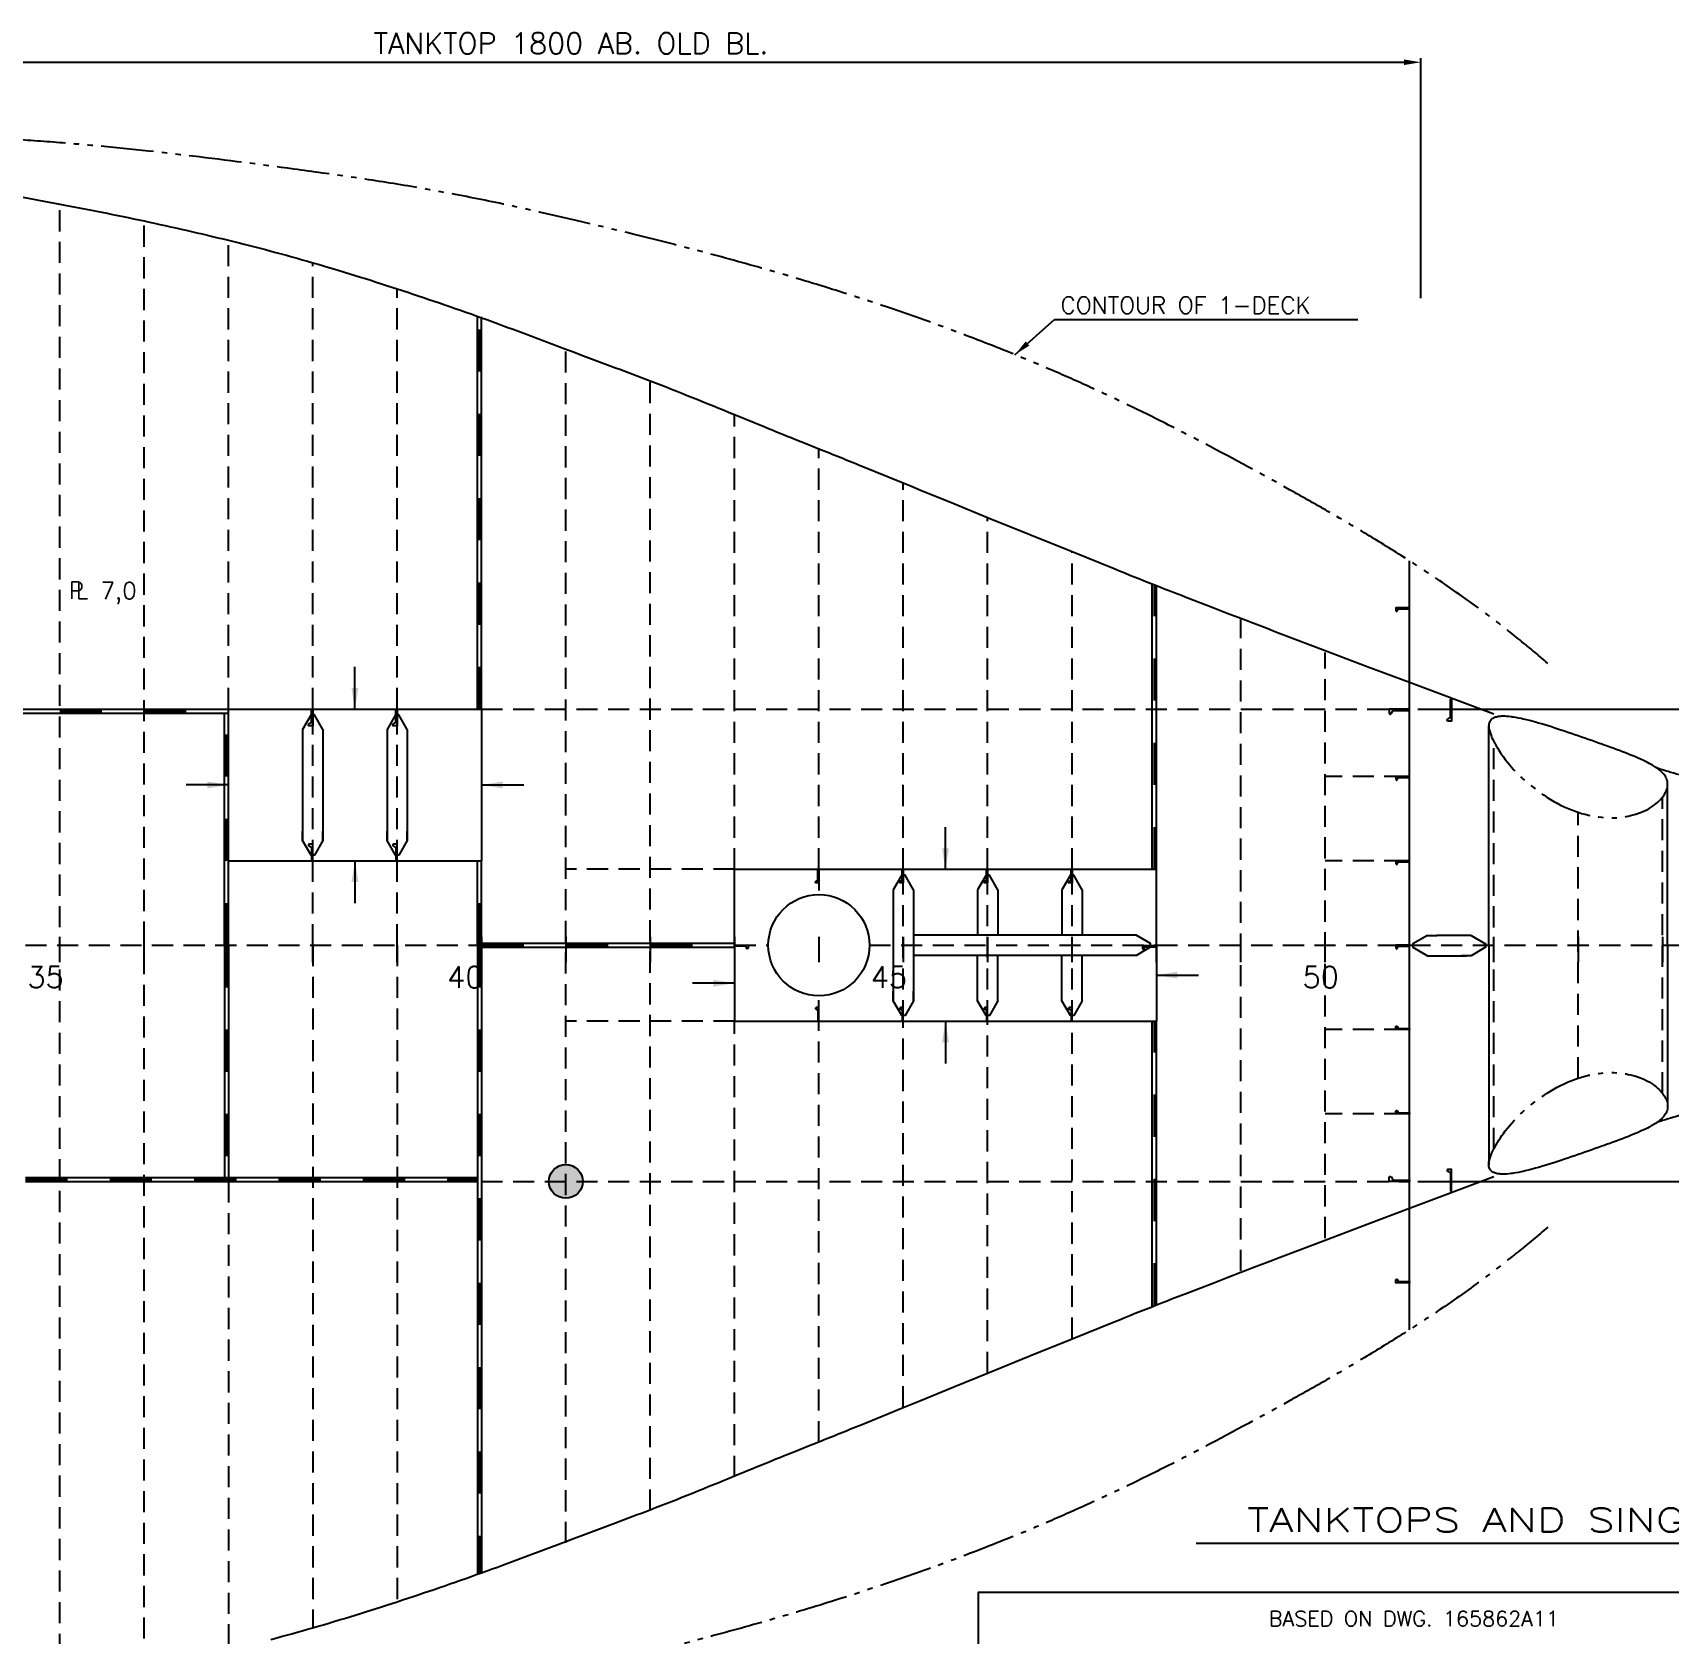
# Model space of a CAD drawing. Extents: x -86245 to 167090, y -69122 to 58950.
# Drawn here: x 25026 to 34726, y 4944 to 14437 of the extents above; entities that cross this region are included whole.
import ezdxf
from ezdxf.enums import TextEntityAlignment as Align

# ---------------------------------------------------------------- set-up
doc = ezdxf.new("R2010")
doc.units = 0
doc.header["$LTSCALE"] = 250
for name, pattern in [('DASHED', [0.75, 0.5, -0.25]), ('JERNB', [2, 1, -1]), ('PHANTOM', [2.1, 1.25, -0.2, 0.125, -0.2, 0.125, -0.2])]:
    doc.linetypes.add(name, pattern=pattern)
doc.layers.get('0').update_dxf_attribs({"linetype": 'CONTINUOUS'})
doc.layers.get('DEFPOINTS').update_dxf_attribs({"linetype": 'CONTINUOUS'})
for name, color, linetype in [('S0CO1', 1, 'CONTINUOUS'), ('S0CO2', 2, 'CONTINUOUS'), ('S0CO5', 4, 'CONTINUOUS'), ('S0DA1', 1, 'DASHED'), ('S0DA2', 2, 'DASHED'), ('S0DA3', 3, 'DASHED'), ('S0PH1', 1, 'PHANTOM'), ('S0TX2', 2, 'CONTINUOUS')]:
    doc.layers.add(name, color=color, linetype=linetype)
doc.styles.add('ROMANS', font='romans.shx', dxfattribs={"height": 125})
doc.styles.add('Romans500', font='romans.shx', dxfattribs={"width": 0.8, "height": 500})
doc.dimstyles.get("Standard").update_dxf_attribs({"dimscale": 50, "dimtxt": 125, "dimasz": 2, "dimexe": 0.5, "dimexo": 1, "dimgap": 1, "dimtad": 1, "dimdsep": 46, "dimtxsty": 'ROMANS', "dimcen": 1.5, "dimclrd": 1, "dimclre": 1, "dimclrt": 2, "dimazin": 2, "dimtfac": 1, "dimtmove": 2, "dimatfit": 3, "dimfxl": 1, "dimtvp": 100, "dimtolj": 1, "dimarcsym": 0})

# ---------------------------------------------------------------- blocks, each defined once
blk = doc.blocks.new('A$C04B35251')
at = {"layer": 'S0TX2', "color": 2, "linetype": 'Continuous'}
for p, q in [((22500, -100), (22500, 50)), ((23000, -100), (23000, 50)), ((23500, -100), (23500, 50)), ((24000, -100), (24000, 50)), ((24500, -100), (24500, 50)), ((25000, -100), (25000, 50)), ((25500, -100), (25500, 50)), ((26000, -100), (26000, 50)), ((26500, -100), (26500, 50)), ((27000, -100), (27000, 50)), ((27500, -100), (27500, 50)), ((28000, -100), (28000, 50)), ((28500, -100), (28500, 50)), ((29000, -100), (29000, 50)), ((29500, -100), (29500, 50)), ((30000, -100), (30000, 50)), ((30500, -100), (30500, 50)), ((31000, -100), (31000, 50)), ((31500, -100), (31500, 50)), ((32000, -100), (32000, 50))]:
    blk.add_line(p, q, dxfattribs=at)
at = {"layer": 'S0CO1', "color": 2, "linetype": 'ByBlock', "style": 'ROMANS'}
for s, p in [('35', (22307.8, -251.6)), ('40', (24795.8, -251.6)), ('45', (27306.4, -251.6)), ('50', (29865.6, -251.6))]:
    blk.add_text(s, height=125, dxfattribs=at).set_placement(p)
blk = doc.blocks.new('PILL-O')
at = {"layer": 'S0TX2'}
h = blk.add_hatch(color=256, dxfattribs=at)
h.paths.add_polyline_path([(0.7, -0.7), (0, -1.5), (0, -100, 0.198881), (70.7, -70.7)])
h.paths.add_polyline_path([(0, -1.5), (-70, -71.4, 0.196266), (0, -100)])
h.paths.add_polyline_path([(0, -1.5), (0, 0), (-70.7, 70.7, 0.198912), (-100, 0, 0.201592), (-70, -71.4)])
h.paths.add_polyline_path([(0, 100, 0.198881), (-70.7, 70.7), (0, 0)])
h.paths.add_polyline_path([(71.4, 70, 0.201624), (0, 100), (0, 0), (0.7, -0.7)])
h.paths.add_polyline_path([(71.4, 70), (0.7, -0.7), (70.7, -70.7, 0.198912), (100, 0, 0.196235)])
at = {"layer": 'S0CO2'}
blk.add_circle((0, 0), 100, dxfattribs=at)
blk = doc.blocks.new('HP80x7')
at = {"color": 0, "linetype": 'ByBlock'}
blk.add_lwpolyline([(16.9, -80, 0.773344), (19, -72.5), (8, -66.2, -0.267949), (6, -62.7), (6, 0), (0, 0), (0, -80), (17.1, -80)], format="xyb", dxfattribs=at)
blk = doc.blocks.new('HP100x7')
at = {"color": 0}
blk.add_lwpolyline([(0, 0), (0, -100), (20.5, -100, 0.767327), (23.5, -88.8), (9.5, -79.3, -0.267949), (7, -74.9), (7, 0)], format="xyb", close=True, dxfattribs=at)
blk = doc.blocks.new('snip')
at = {"color": 0, "linetype": 'ByBlock'}
for p, q in [((-75, -151), (-75, -221)), ((75, -151), (75, -221))]:
    blk.add_line(p, q, dxfattribs=at)
blk.add_lwpolyline([(75, -151), (13, -43), (-12, -43), (-75, -151)], dxfattribs=at)
blk = doc.blocks.new('HP120x8')
at = {"color": 0}
blk.add_lwpolyline([(0, 0), (0, -120), (24, -120, 0.767327), (27, -108.8), (10.5, -99.3, -0.267949), (8, -94.9), (8, 0)], format="xyb", close=True, dxfattribs=at)
blk = doc.blocks.new('PLDIM2')
at = {"layer": 'S0TX2', "style": 'ROMANS'}
for s, p in [('P', (-19.2, 0.3)), ('L', (22.8, 0.3))]:
    blk.add_text(s, height=100, dxfattribs=at).set_placement(p)
blk.add_attdef('XX.X', (168.5, -1.5), '', height=100, dxfattribs=at)
blk = doc.blocks.new('PILC')
at = {"color": 1, "linetype": 'ByBlock'}
blk.add_line((0, 0), (-250, 0), dxfattribs=at)
blk.add_solid([(-125, 20.8), (-125, -20.8), (0, 0)], dxfattribs=at)
blk = doc.blocks.new('*D192')
at = {"layer": 'DEFPOINTS', "color": 0, "transparency": 16777216}
for p in [(3568, 5233.4), (-6507, 4439), (3568, 3785.5)]:
    blk.add_point(p, dxfattribs=at)
at = {"layer": 'S0TX2', "color": 1, "lineweight": -2, "transparency": 16777216}
for p, q in [((-6507, 4489), (-6507, 5258.4)), ((3568, 3835.5), (3568, 5258.4)), ((-6407, 5233.4), (3468, 5233.4))]:
    blk.add_line(p, q, dxfattribs=at)
at = {"layer": 'S0TX2', "color": 1, "transparency": 16777216}
for points in [[(-6407, 5250.1), (-6407, 5216.8), (-6507, 5233.4)], [(3468, 5250.1), (3468, 5216.8), (3568, 5233.4)]]:
    blk.add_solid(points, dxfattribs=at)
at = {"layer": 'S0TX2', "color": 2, "transparency": 16777216, "insert": (-1469.5, 5345.9), "char_height": 125, "attachment_point": 5, "style": 'ROMANS'}
blk.add_mtext('\\A1;TANKTOP 1800 AB. OLD BL.', dxfattribs=at)
blk = doc.blocks.new('*D196')
at = {"layer": 'DEFPOINTS', "color": 0, "linetype": 'ByBlock', "transparency": 16777216}
for p in [(7199.9, 0), (7656.7, 0), (3500, -1400)]:
    blk.add_point(p, dxfattribs=at)
at = {"layer": 'S0CO1', "color": 1, "linetype": 'ByBlock', "lineweight": -2, "transparency": 16777216}
for p, q in [((7249.9, 0), (7681.7, 0)), ((7656.7, -1300), (7656.7, -100)), ((3550, -1400), (7681.7, -1400))]:
    blk.add_line(p, q, dxfattribs=at)
at = {"layer": 'S0CO1', "color": 1, "linetype": 'ByBlock', "transparency": 16777216}
for points in [[(7640, -100), (7673.3, -100), (7656.7, 0)], [(7640, -1300), (7673.3, -1300), (7656.7, -1400)]]:
    blk.add_solid(points, dxfattribs=at)
at = {"layer": 'S0CO1', "color": 2, "linetype": 'ByBlock', "transparency": 16777216, "insert": (7544.2, -700), "char_height": 125, "attachment_point": 5, "rotation": 90, "style": 'ROMANS'}
blk.add_mtext('\\A1;1400', dxfattribs=at)
blk = doc.blocks.new('*D197')
at = {"layer": 'DEFPOINTS', "color": 0, "linetype": 'ByBlock', "transparency": 16777216}
for p in [(3500, 1400), (7199.9, 0), (7656.7, 0)]:
    blk.add_point(p, dxfattribs=at)
at = {"layer": 'S0CO1', "color": 1, "linetype": 'ByBlock', "lineweight": -2, "transparency": 16777216}
for p, q in [((3550, 1400), (7681.7, 1400)), ((7656.7, 1300), (7656.7, 100)), ((7249.9, 0), (7681.7, 0))]:
    blk.add_line(p, q, dxfattribs=at)
at = {"layer": 'S0CO1', "color": 1, "linetype": 'ByBlock', "transparency": 16777216}
for points in [[(7640, 1300), (7673.3, 1300), (7656.7, 1400)], [(7640, 100), (7673.3, 100), (7656.7, 0)]]:
    blk.add_solid(points, dxfattribs=at)
at = {"layer": 'S0CO1', "color": 2, "linetype": 'ByBlock', "transparency": 16777216, "insert": (7544.2, 700), "char_height": 125, "attachment_point": 5, "rotation": 90, "style": 'ROMANS'}
blk.add_mtext('\\A1;1400', dxfattribs=at)
blk = doc.blocks.new('A$C33D50814')
at = {"layer": 'S0CO1', "color": 8}
for p, q in [((-2024, 1400), (-2024, 3723.818)), ((-2000, 1400), (-2000, 3723.818)), ((1976, 450), (1976, 2140.058)), ((2000, 450), (2000, 2130.43)), ((-6000, 1400), (-3500, 1400)), ((-6000, 1376), (-3500, 1376)), ((-3524, 0), (-3524, 1376)), ((-3500, 0), (-3500, 1376)), ((3970, 0), (3970, 1301.158)), ((-3060, 1223.442), (-3060, 620.733)), ((-2940, 1223.442), (-2940, 620.733)), ((-2560, 1223.442), (-2560, 620.733)), ((-2440, 1223.442), (-2440, 620.733)), ((5030, 0), (5030, 954.35)), ((-2024, 0), (-2024, 500)), ((-2000, 0), (-2000, 500)), ((440, 273.442), (440, -329.267)), ((560, 273.442), (560, -329.267)), ((940, 273.442), (940, 60)), ((1060, 273.442), (1060, 60)), ((1440, 273.442), (1440, 60)), ((1560, 273.442), (1560, 60)), ((-3524, 0), (-3524, -1376)), ((-3500, 0), (-3500, -1376)), ((-2024, 0), (-2024, -3732.178)), ((-2000, 12), (-500, 12)), ((-2000, 0), (-2000, -3723.818)), ((1823.442, 60), (560, 60)), ((3809.344, 58.145), (3662.11, 58.145)), ((3970, 0), (3970, -1301.158)), ((5030, 0), (5030, -954.35)), ((-2000, -12), (-500, -12)), ((1823.442, -60), (560, -60)), ((940, -273.442), (940, -60)), ((1060, -273.442), (1060, -60)), ((1440, -273.442), (1440, -60)), ((1560, -273.442), (1560, -60)), ((3662.11, -61.855), (3837.257, -61.855)), ((1976, -2140.058), (1976, -450)), ((2000, -2130.43), (2000, -450)), ((-4703.024, -1376), (-2024, -1376)), ((-4703.024, -1400), (-2024, -1400))]:
    blk.add_line(p, q, dxfattribs=at)
at = {"layer": 'S0CO1', "color": 8, "linetype": 'JERNB'}
for p, q in [((-2012, 1400), (-2012, 3723.818)), ((1988, 450), (1988, 2135.243)), ((-6000, 1388), (-3500, 1388)), ((-3512, 0), (-3512, 1376)), ((-2012, 0), (-2012, 500)), ((-3512, 0), (-3512, -1376)), ((-2012, 0), (-2012, -3728.002)), ((-2000, 0), (-500, 0)), ((1988, -2135.243), (1988, -450)), ((-4703.024, -1388), (-2024, -1388))]:
    blk.add_line(p, q, dxfattribs=at)
at = {"layer": 'S0CO2', "color": 8}
for points in [[(3750, 1456.25), (3750, 1328.878), (3729.5, 1328.878, -0.76732699), (3726.5, 1340.074), (3740.5, 1349.6, 0.26794919), (3743, 1353.93), (3743, 1456.25)], [(3750, -1456.25), (3750, -1328.878), (3729.5, -1328.878, 0.76732699), (3726.5, -1340.074), (3740.5, -1349.6, -0.26794919), (3743, -1353.93), (3743, -1456.25)]]:
    blk.add_lwpolyline(points, format="xyb", close=True, dxfattribs=at)
at = {"layer": 'S0CO2', "color": 8, "flags": 128}
for points in [[(5030.018, 953.971), (5029.611, 962.646), (5028.426, 970.867), (5026.455, 978.935), (5023.82, 986.524), (5020.48, 993.855), (5018.809, 996.958), (5017.029, 1000), (5013.291, 1005.767), (5009.104, 1011.469), (5004.742, 1016.786), (5000, 1022.018), (4995.494, 1026.552), (4990.816, 1030.913), (4985.248, 1035.762), (4979.352, 1040.545), (4973.48, 1045.022), (4967.332, 1049.476), (4957.268, 1056.337), (4946.512, 1063.161), (4940.078, 1067.006), (4933.457, 1070.785), (4921.283, 1077.426), (4909.861, 1083.396), (4897.994, 1089.338), (4884.1, 1096.026), (4869.625, 1102.746), (4854.805, 1109.37), (4839.527, 1115.932), (4823.463, 1122.624), (4806.912, 1129.377), (4793.564, 1134.72), (4780, 1140.056), (4762.311, 1146.906), (4744.225, 1153.812), (4725.77, 1160.759), (4706.975, 1167.729), (4687.867, 1174.709), (4668.475, 1181.684), (4654.52, 1186.635), (4640.502, 1191.551), (4620.547, 1198.5), (4600.408, 1205.504), (4580.119, 1212.551), (4559.709, 1219.621), (4539.209, 1226.715), (4519.58, 1233.492), (4500, 1240.246), (4479.416, 1247.32), (4458.859, 1254.354), (4438.367, 1261.333), (4417.967, 1268.249), (4397.689, 1275.093), (4379.15, 1281.323), (4360.84, 1287.451), (4341.08, 1293.948), (4321.561, 1300.166), (4302.311, 1306.106), (4283.359, 1311.769), (4264.734, 1317.156), (4246.465, 1322.271), (4233.096, 1325.908), (4220, 1329.384), (4202.732, 1333.795), (4185.914, 1337.869), (4173.488, 1340.739), (4161.393, 1343.419), (4145.811, 1346.616), (4130.764, 1349.357), (4116.379, 1351.663), (4109.1, 1352.714), (4102.006, 1353.663), (4088.711, 1355.176), (4078.043, 1356.104), (4067.398, 1356.778), (4055.832, 1357.059), (4044.936, 1356.748), (4038.662, 1356.314), (4032.668, 1355.725), (4026.715, 1354.943), (4020.818, 1353.948), (4014.947, 1352.672), (4009.184, 1351.07), (4004.539, 1349.499), (4000, 1347.658), (3994.268, 1344.77), (3988.867, 1341.35), (3984.123, 1337.519), (3981.727, 1335.146), (3979.52, 1332.615), (3976.125, 1327.797), (3973.414, 1322.563), (3971.479, 1317.161), (3970.369, 1312.186), (3969.984, 1300.67)], [(5030.018, -953.971), (5029.611, -962.646), (5028.426, -970.867), (5026.455, -978.935), (5023.82, -986.524), (5020.48, -993.855), (5018.809, -996.958), (5017.029, -1000), (5013.291, -1005.767), (5009.104, -1011.469), (5004.742, -1016.786), (5000, -1022.018), (4995.494, -1026.552), (4990.816, -1030.913), (4985.248, -1035.762), (4979.352, -1040.545), (4973.48, -1045.022), (4967.332, -1049.476), (4957.268, -1056.337), (4946.512, -1063.161), (4940.078, -1067.006), (4933.457, -1070.785), (4921.283, -1077.426), (4909.861, -1083.396), (4897.994, -1089.338), (4884.1, -1096.026), (4869.625, -1102.746), (4854.805, -1109.37), (4839.527, -1115.932), (4823.463, -1122.624), (4806.912, -1129.377), (4793.564, -1134.72), (4780, -1140.056), (4762.311, -1146.906), (4744.225, -1153.812), (4725.77, -1160.759), (4706.975, -1167.729), (4687.867, -1174.709), (4668.475, -1181.684), (4654.52, -1186.635), (4640.502, -1191.551), (4620.547, -1198.5), (4600.408, -1205.504), (4580.119, -1212.551), (4559.709, -1219.621), (4539.209, -1226.715), (4519.58, -1233.492), (4500, -1240.246), (4479.416, -1247.32), (4458.859, -1254.354), (4438.367, -1261.333), (4417.967, -1268.249), (4397.689, -1275.093), (4379.15, -1281.323), (4360.84, -1287.451), (4341.08, -1293.948), (4321.561, -1300.166), (4302.311, -1306.106), (4283.359, -1311.769), (4264.734, -1317.156), (4246.465, -1322.271), (4233.096, -1325.908), (4220, -1329.384), (4202.732, -1333.795), (4185.914, -1337.869), (4173.488, -1340.739), (4161.393, -1343.419), (4145.811, -1346.616), (4130.764, -1349.357), (4116.379, -1351.663), (4109.1, -1352.714), (4102.006, -1353.663), (4088.711, -1355.176), (4078.043, -1356.104), (4067.398, -1356.778), (4055.832, -1357.059), (4044.936, -1356.748), (4038.662, -1356.314), (4032.668, -1355.725), (4026.715, -1354.943), (4020.818, -1353.948), (4014.947, -1352.672), (4009.184, -1351.07), (4004.539, -1349.499), (4000, -1347.658), (3994.268, -1344.77), (3988.867, -1341.35), (3984.123, -1337.519), (3981.727, -1335.146), (3979.52, -1332.615), (3976.125, -1327.797), (3973.414, -1322.563), (3971.479, -1317.161), (3970.369, -1312.186), (3969.984, -1300.67)]]:
    blk.add_lwpolyline(points, dxfattribs=at)
at = {"layer": 'S0CO5', "color": 8}
for p, q in [((3500, -2278.703), (3500, 2278.703)), ((-3500, 1400), (-2000, 1400)), ((-3500, 500), (-3500, 1400)), ((-2000, 1400), (-2000, 500)), ((-3500, 500), (-2000, 500)), ((-500, 0), (-500, 450)), ((-500, 450), (2000, 450)), ((2000, 0), (2000, 450)), ((-500, 0), (-500, -450)), ((2000, 0), (2000, -450)), ((-500, -450), (2000, -450))]:
    blk.add_line(p, q, dxfattribs=at)
at = {"layer": 'S0CO5', "color": 8, "flags": 128}
for points in [[(-4749.691, 4439.042, -0.002877), (-4500, 4393.209, -0.00266), (-4249.707, 4344.408, -0.003099), (-4000, 4292.704, -0.00342), (-3749.568, 4237.443, -0.004164), (-3500, 4178.395, -0.004594), (-3249.332, 4114.425, -0.005414), (-3000, 4045.451, -0.005252), (-2749.32, 3970.315, -0.00354), (-2500, 3890.78, -0.003347), (-2249.357, 3807.003, -0.004155), (-2000, 3719.475, -0.003507), (-1749.682, 3627.262), (-1500, 3533.341), (-1455.586, 3516.658), (-1411.145, 3500), (-1205.383, 3423.254, -0.002934), (-1000, 3345.497, -0.003958), (-749.484, 3246.683, -0.001179), (-500, 3145.296), (-321.615, 3072.338, 0.001691), (-142.977, 3000), (-71.494, 2971.433), (0, 2942.894, -0.001725), (250.164, 2841.807), (500, 2739.912), (548.928, 2719.961), (597.855, 2700), (798.906, 2617.68), (1000, 2535.469), (1249.955, 2434.282), (1500, 2333.316), (1749.764, 2232.056, 0.002549), (2000, 2131.975, 0.00173), (2169.928, 2065.714), (2340.066, 2000), (2420.025, 1969.095), (2500, 1938.222, 0.001117), (2749.871, 1842.594), (3000, 1747.644), (3249.949, 1652.921), (3500, 1558.429), (4000.936, 1370.729)], [(7199.926, 0), (7199.926, 50, 0.090885), (7000, 317.598, 0.040936), (6872.084, 418.119, 0.028417), (6731.506, 500, 0.017782), (6617.146, 553.149, 0.010105), (6500, 599.84, 0.015065), (6251.678, 684.598, 0.006036), (6000, 758.802, 0.002827), (5750.098, 827.694, -0.001385), (5500, 895.871, -0.001835), (5316.471, 947.181, -0.002307), (5133.365, 1000, -0.00167), (5000, 1039.625, -0.00038838), (4967.333, 1049.475, -0.00038838)], [(7199.926, 0), (7199.926, -50, -0.090885), (7000, -317.598, -0.040936), (6872.084, -418.119, -0.028417), (6731.506, -500, -0.017782), (6617.146, -553.149, -0.010105), (6500, -599.84, -0.015065), (6251.678, -684.598, -0.006036), (6000, -758.802, -0.002827), (5750.098, -827.694, 0.001385), (5500, -895.871, 0.001835), (5316.471, -947.181, 0.002307), (5133.365, -1000, 0.00167), (5000, -1039.625, 0.00038838), (4967.333, -1049.475, 0.00038838)], [(-3249.332, -4114.425, 0.005414), (-3000, -4045.451, 0.005252), (-2749.32, -3970.315, 0.00354), (-2500, -3890.78, 0.003347), (-2249.357, -3807.003, 0.004155), (-2000, -3719.475, 0.003507), (-1749.682, -3627.262), (-1500, -3533.341), (-1455.586, -3516.658), (-1411.145, -3500), (-1205.383, -3423.254, 0.002934), (-1000, -3345.497, 0.003958), (-749.484, -3246.683, 0.001179), (-500, -3145.296), (-321.615, -3072.338, -0.001691), (-142.977, -3000), (-71.494, -2971.433), (0, -2942.894, 0.001725), (250.164, -2841.807), (500, -2739.912), (548.928, -2719.961), (597.855, -2700), (798.906, -2617.68), (1000, -2535.469), (1249.955, -2434.282), (1500, -2333.316), (1749.764, -2232.056, -0.002549), (2000, -2131.975, -0.00173), (2169.928, -2065.714), (2340.066, -2000), (2420.025, -1969.095), (2500, -1938.222, -0.001117), (2749.871, -1842.594), (3000, -1747.644), (3249.949, -1652.921), (3500, -1558.429), (4000.936, -1370.729)]]:
    blk.add_lwpolyline(points, format="xyb", dxfattribs=at)
at = {"layer": 'S0CO5', "color": 8}
blk.add_circle((0, 0), 300, dxfattribs=at)
at = {"layer": 'S0DA1', "color": 8}
for p, q in [((3476, 1000), (3000, 1000)), ((3476, 500), (3000, 500)), ((3476, -500), (3000, -500)), ((3476, -1000), (3000, -1000))]:
    blk.add_line(p, q, dxfattribs=at)
at = {"layer": 'S0DA2', "color": 8}
for p, q in [((-4500, -4393.805), (-4500, 4393.805)), ((-4000, -4297.454), (-4000, 4297.454)), ((-3500, 1400), (-3500, 4180.825)), ((-3000, 1400), (-3000, 4044.61)), ((-2500, 1400), (-2500, 3891.355)), ((-1500, -3542.965), (-1500, 3542.965)), ((-1000, -3350.561), (-1000, 3350.561)), ((-500, 450), (-500, 3150.584)), ((0, 450), (0, 2945.501)), ((500, 450), (500, 2739.305)), ((1000, 450), (1000, 2534.513)), ((1500, 450), (1500, 2331.671)), ((2500, -1930.688), (2500, 1930.688)), ((3000, -1735.423), (3000, 1735.423)), ((-3000, 500), (-3000, 1400)), ((-2500, 500), (-2500, 1400)), ((4000, -1206.877), (4000, 1206.877)), ((5000, -878.065), (5000, 878.065)), ((4500, -788.143), (4500, 788.143)), ((-3000, 0), (-3000, 500)), ((-2500, 0), (-2500, 500)), ((0, 450), (0, 300)), ((500, -450), (500, 450)), ((1000, -450), (1000, 450)), ((1500, -450), (1500, 450)), ((-3000, 0), (-3000, -4044.61)), ((-2500, 0), (-2500, -3891.355)), ((-500, 0), (-300, 0)), ((0, -450), (0, -300)), ((-500, -3150.584), (-500, -450)), ((0, -2945.501), (0, -450)), ((500, -2739.305), (500, -450)), ((1000, -2534.513), (1000, -450)), ((1500, -2331.671), (1500, -450)), ((-3500, -1400), (-3500, -4180.825))]:
    blk.add_line(p, q, dxfattribs=at)
at = {"layer": 'S0DA3', "color": 8}
for p, q in [((-2000, 1400), (3500, 1400)), ((-500, 450), (-1500, 450)), ((300, 0), (2000, 0)), ((2000, 0), (3500, 0)), ((3500, 0), (6400, 0)), ((-4703.024, 0), (-2000, 0)), ((-500, -450), (-1500, -450)), ((-2000, -1400), (3500, -1400))]:
    blk.add_line(p, q, dxfattribs=at)
at = {"layer": 'S0PH1', "color": 8, "flags": 128}
for points in [[(4319.914, 1670.555, 0.01728236), (3960, 1960.411, 0.018682), (3509.1, 2272.894, 0.01108), (3040.406, 2558, 0.002294), (2915.461, 2629.496, 0.00167), (2789.949, 2700), (2733.014, 2731.625), (2676, 2763.106, 0.006599), (2154.914, 3041.134, 0.011709), (1624, 3299.899, 0.005479), (1393.941, 3402.411, 0.005153), (1161.729, 3500, 0.01486), (440.988, 3769.517, 0.011968), (-293.164, 4000, 0.005337), (-672.184, 4104.729, 0.003498), (-1053, 4202.751, 0.006889), (-1741.719, 4364.849, 0.012589), (-2436.229, 4500, 0.00591), (-2773.502, 4552.771, 0.002299), (-3111.598, 4600, 0.003441), (-3710.918, 4676.705, 0.007398), (-4311.762, 4740.396, 0.009377), (-4914.361, 4783.896, 0.013328), (-5518.318, 4800)], [(4319.914, -1670.555, -0.01728236), (3960, -1960.411, -0.018682), (3509.1, -2272.894, -0.01108), (3040.406, -2558, -0.002294), (2915.461, -2629.496, -0.00167), (2789.949, -2700), (2733.014, -2731.625), (2676, -2763.106, -0.006599), (2154.914, -3041.134, -0.011709), (1624, -3299.899, -0.005479), (1393.941, -3402.411, -0.005153), (1161.729, -3500, -0.01486), (440.988, -3769.517, -0.011968), (-293.164, -4000, -0.005337), (-672.184, -4104.729, -0.003498), (-1053, -4202.751, -0.006889), (-1741.719, -4364.849, -0.012589), (-2436.229, -4500, -0.00591), (-2773.502, -4552.771, -0.002299), (-3111.598, -4600, -0.003441), (-3710.918, -4676.705, -0.007398), (-4311.762, -4740.396, -0.009377), (-4914.361, -4783.896, -0.013328), (-5518.318, -4800)]]:
    blk.add_lwpolyline(points, format="xyb", dxfattribs=at)
for points in [[(3970, 1301.158), (3970.398, 1293.665), (3971.178, 1286.591), (3972.363, 1279.479), (3973.768, 1273.082), (3975.486, 1266.683), (3977.371, 1260.548), (3979.52, 1254.145), (3983.797, 1242.623), (3986.289, 1236.452), (3988.975, 1230.171), (3994.191, 1218.728), (4000, 1206.877), (4002.586, 1201.857), (4005.227, 1196.865), (4012.977, 1182.828), (4020.9, 1169.327), (4029.422, 1155.646), (4039.244, 1140.695), (4047.611, 1128.487), (4056.379, 1116.173), (4067.979, 1100.552), (4080.23, 1084.797), (4092.068, 1070.242), (4104.377, 1055.75), (4118.375, 1040.048), (4132.949, 1024.551), (4145.191, 1012.155), (4157.734, 1000), (4165.711, 992.538), (4173.783, 985.184), (4190.162, 970.74), (4207.1, 956.394), (4224.477, 942.266), (4242.271, 928.387), (4260.455, 914.794), (4279, 901.515), (4297.879, 888.577), (4316.865, 876.132), (4336.045, 864.113), (4355.746, 852.439), (4375.664, 841.409), (4395.77, 831.024), (4416.033, 821.286), (4436.424, 812.196), (4456.91, 803.752), (4477.461, 795.951), (4488.756, 791.942), (4500, 788.143), (4520.588, 781.722), (4541.143, 776.023), (4561.637, 771.03), (4582.037, 766.728), (4602.312, 763.099), (4622.436, 760.125), (4637.996, 758.248), (4653.533, 756.74), (4673.121, 755.453), (4692.447, 754.938), (4711.484, 755.161), (4730.199, 756.088), (4748.57, 757.684), (4766.564, 759.913), (4784.156, 762.737), (4797.057, 765.219), (4809.838, 768.028), (4826.307, 772.21), (4842.281, 776.92), (4857.742, 782.113), (4868.684, 786.178), (4879.471, 790.512), (4893.557, 796.763), (4907.047, 803.481), (4919.924, 810.606), (4931.951, 817.936), (4937.881, 821.806), (4943.621, 825.721), (4954.551, 833.707), (4962.76, 840.216), (4970.707, 846.975), (4979.814, 855.441), (4987.502, 863.356), (4994.773, 871.598), (4997.42, 874.806), (5000, 878.065), (5005.869, 886.066), (5011.283, 894.333), (5016.197, 902.954), (5018.441, 907.423), (5020.48, 911.862), (5022.658, 917.155), (5024.592, 922.519), (5026.266, 927.993), (5027.637, 933.528), (5029.18, 942.435), (5029.766, 948.393), (5030, 954.35)], [(3970, -1301.158), (3970.398, -1293.665), (3971.178, -1286.591), (3972.363, -1279.479), (3973.768, -1273.082), (3975.486, -1266.683), (3977.371, -1260.548), (3979.52, -1254.145), (3983.797, -1242.623), (3986.289, -1236.452), (3988.975, -1230.171), (3994.191, -1218.728), (4000, -1206.877), (4002.586, -1201.857), (4005.227, -1196.865), (4012.977, -1182.828), (4020.9, -1169.327), (4029.422, -1155.646), (4039.244, -1140.695), (4047.611, -1128.487), (4056.379, -1116.173), (4067.979, -1100.552), (4080.23, -1084.797), (4092.068, -1070.242), (4104.377, -1055.75), (4118.375, -1040.048), (4132.949, -1024.551), (4145.191, -1012.155), (4157.734, -1000), (4165.711, -992.538), (4173.783, -985.184), (4190.162, -970.74), (4207.1, -956.394), (4224.477, -942.266), (4242.271, -928.387), (4260.455, -914.794), (4279, -901.515), (4297.879, -888.577), (4316.865, -876.132), (4336.045, -864.113), (4355.746, -852.439), (4375.664, -841.409), (4395.77, -831.024), (4416.033, -821.286), (4436.424, -812.196), (4456.91, -803.752), (4477.461, -795.951), (4488.756, -791.942), (4500, -788.143), (4520.588, -781.722), (4541.143, -776.023), (4561.637, -771.03), (4582.037, -766.728), (4602.312, -763.099), (4622.436, -760.125), (4637.996, -758.248), (4653.533, -756.74), (4673.121, -755.453), (4692.447, -754.938), (4711.484, -755.161), (4730.199, -756.088), (4748.57, -757.684), (4766.564, -759.913), (4784.156, -762.737), (4797.057, -765.219), (4809.838, -768.028), (4826.307, -772.21), (4842.281, -776.92), (4857.742, -782.113), (4868.684, -786.178), (4879.471, -790.512), (4893.557, -796.763), (4907.047, -803.481), (4919.924, -810.606), (4931.951, -817.936), (4937.881, -821.806), (4943.621, -825.721), (4954.551, -833.707), (4962.76, -840.216), (4970.707, -846.975), (4979.814, -855.441), (4987.502, -863.356), (4994.773, -871.598), (4997.42, -874.806), (5000, -878.065), (5005.869, -886.066), (5011.283, -894.333), (5016.197, -902.954), (5018.441, -907.423), (5020.48, -911.862), (5022.658, -917.155), (5024.592, -922.519), (5026.266, -927.993), (5027.637, -933.528), (5029.18, -942.435), (5029.766, -948.393), (5030, -954.35)]]:
    blk.add_lwpolyline(points, dxfattribs=at)
at = {"layer": 'S0TX2', "color": 1}
blk.add_line((6852.021, -3546.274), (2236.663, -3546.274), dxfattribs=at)
at = {"layer": 'S0CO1', "color": 8}
for p, rotation in [((-2750, 1400), 270), ((-2000, 950), 180), ((750, 450), 270), ((-2750, 500), 90), ((2000, -177.118), 180), ((750, -450), 90)]:
    blk.add_blockref('PILC', p, dxfattribs=dict(at, rotation=rotation))
at = {"layer": 'S0CO1', "color": 8, "xscale": 0.8, "yscale": 0.8, "zscale": 0.8}
for p in [(-3000, 1400), (-2500, 1400), (500, 450), (1000, 450), (1500, 450)]:
    blk.add_blockref('snip', p, dxfattribs=at)
at = {"layer": 'S0CO1', "color": 8}
for name, p in [('PILC', (-3500, 950)), ('PILC', (-500, -225)), ('PILL-O', (-1500, -1400))]:
    blk.add_blockref(name, p, dxfattribs=at)
at = {"layer": 'S0CO1', "color": 8, "yscale": 0.8, "zscale": 0.8}
for p, xscale, rotation in [((-3000, 500), -0.8, 180), ((-2500, 500), -0.8, 180), ((2000, 0), 0.8, 270), ((3485.552, -1.855), 0.8, 90), ((3985.903, -1.855), -0.8, 270), ((500, -450), -0.8, 180), ((1000, -450), -0.8, 180), ((1500, -450), -0.8, 180)]:
    blk.add_blockref('snip', p, dxfattribs=dict(at, xscale=xscale, rotation=rotation))
at = {"layer": 'S0CO2', "color": 8, "xscale": -1}
for name, p in [('HP100x7', (-3000, 1400)), ('HP100x7', (-2500, 1400)), ('HP80x7', (0, 450)), ('HP80x7', (500, 450)), ('HP80x7', (1000, 450)), ('HP80x7', (1500, 450))]:
    blk.add_blockref(name, p, dxfattribs=at)
at = {"layer": 'S0CO2', "color": 8}
for name, p, rotation in [('HP100x7', (-3000, 500), 180), ('HP100x7', (-2500, 500), 180), ('HP80x7', (1998.567, -3.96), 269.8183635007229), ('HP80x7', (0, -450), 180), ('HP80x7', (500, -450), 180), ('HP80x7', (1000, -450), 180), ('HP80x7', (1500, -450), 180)]:
    blk.add_blockref(name, p, dxfattribs=dict(at, rotation=rotation))
at = {"layer": 'S0CO2', "color": 8, "xscale": -1, "rotation": 90}
blk.add_blockref('HP80x7', (-500, 0), dxfattribs=at)
at = {"layer": 'S0TX2', "color": 8}
blk.add_blockref('PLDIM2', (-4426.649, 2052.959), dxfattribs=at).add_auto_attribs({'XX.X': '7,0'})
at = {"layer": 'S0TX2', "color": 8, "rotation": 270}
for name, p in [('HP80x7', (3500, 2000)), ('HP120x8', (3500, 1400)), ('HP80x7', (3500, 1000)), ('HP80x7', (3500, 500)), ('HP80x7', (3500, 0))]:
    blk.add_blockref(name, p, dxfattribs=at)
at = {"layer": 'S0TX2', "color": 8, "xscale": -1}
for name, p, rotation in [('HP80x7', (3500, -500), 269.9999999999995), ('HP80x7', (3500, -1000), 269.9999999999995), ('HP120x8', (3500, -1400), 270), ('HP80x7', (3500, -2000), 269.9999999999995)]:
    blk.add_blockref(name, p, dxfattribs=dict(at, rotation=rotation))
at = {"layer": 'S0TX2', "color": 8, "style": 'ROMANS'}
blk.add_text('CONTOUR OF 1-DECK', height=100, dxfattribs=at).set_placement((1432.366, 3743.127))
at = {"layer": 'S0TX2', "color": 4, "style": 'ROMANS', "width": 1.35}
blk.add_text('TANKTOPS AND SINGLE BOTTOM', height=140, dxfattribs=at).set_placement((4534.747, -3406.562), align=Align.MIDDLE)
at = {"layer": 'S0CO1', "color": 8, "linetype": 'ByBlock'}
for p1, angle, picture, middle in [((3500, 1400), 90, '*D197', (7544.171, 700)), ((3500, -1400), 270, '*D196', (7544.171, -700))]:
    dim = blk.add_linear_dim(base=(7656.671, 0), p1=p1, p2=(7199.926, 0), angle=angle, dimstyle='STANDARD', override={"dimfxl": 100}, dxfattribs=at)
    dim.commit()
    dim.dimension.update_dxf_attribs({"geometry": picture, "text_midpoint": middle})
at = {"layer": 'S0TX2', "color": 8}
dim = blk.add_linear_dim(base=(3568.039, 5233.43), p1=(-6507, 4438.998), p2=(3568.039, 3785.531), text='TANKTOP 1800 AB. OLD BL.', dimstyle='STANDARD', dxfattribs=at)
dim.commit()
dim.dimension.update_dxf_attribs({"geometry": '*D192', "text_midpoint": (-1469.48, 5345.93)})
blk.add_leader([(1161.729, 3500), (1395.787, 3708.646), (3193.543, 3708.646)], dimstyle='STANDARD', override={"dimgap": 1, "dimtad": 0}, dxfattribs=at)

msp = doc.modelspace()

# ---------------------------------------------------------------- linework, layer by layer
at = {"layer": 'S0CO1'}
msp.add_lwpolyline([(35819.983, 5192.698), (30629.001, 5192.698), (30629.001, 4855.949), (35819.983, 4855.949)], close=True, dxfattribs=at)

# ---------------------------------------------------------------- block references
msp.add_blockref('A$C33D50814', (29686.057, 9028.113), dxfattribs=at)
at = {"layer": 'S0CO1', "linetype": 'ByBlock'}
msp.add_blockref('A$C04B35251', (2687.057, 9028.113), dxfattribs=at)

# ---------------------------------------------------------------- texts
at = {"layer": 'S0TX2', "style": 'Romans500'}
msp.add_text('BASED ON DWG. 165862A11', height=90.20062, dxfattribs=at).set_placement((33212.632, 5036.802), align=Align.MIDDLE_CENTER)

doc.saveas('drawing.dxf')
